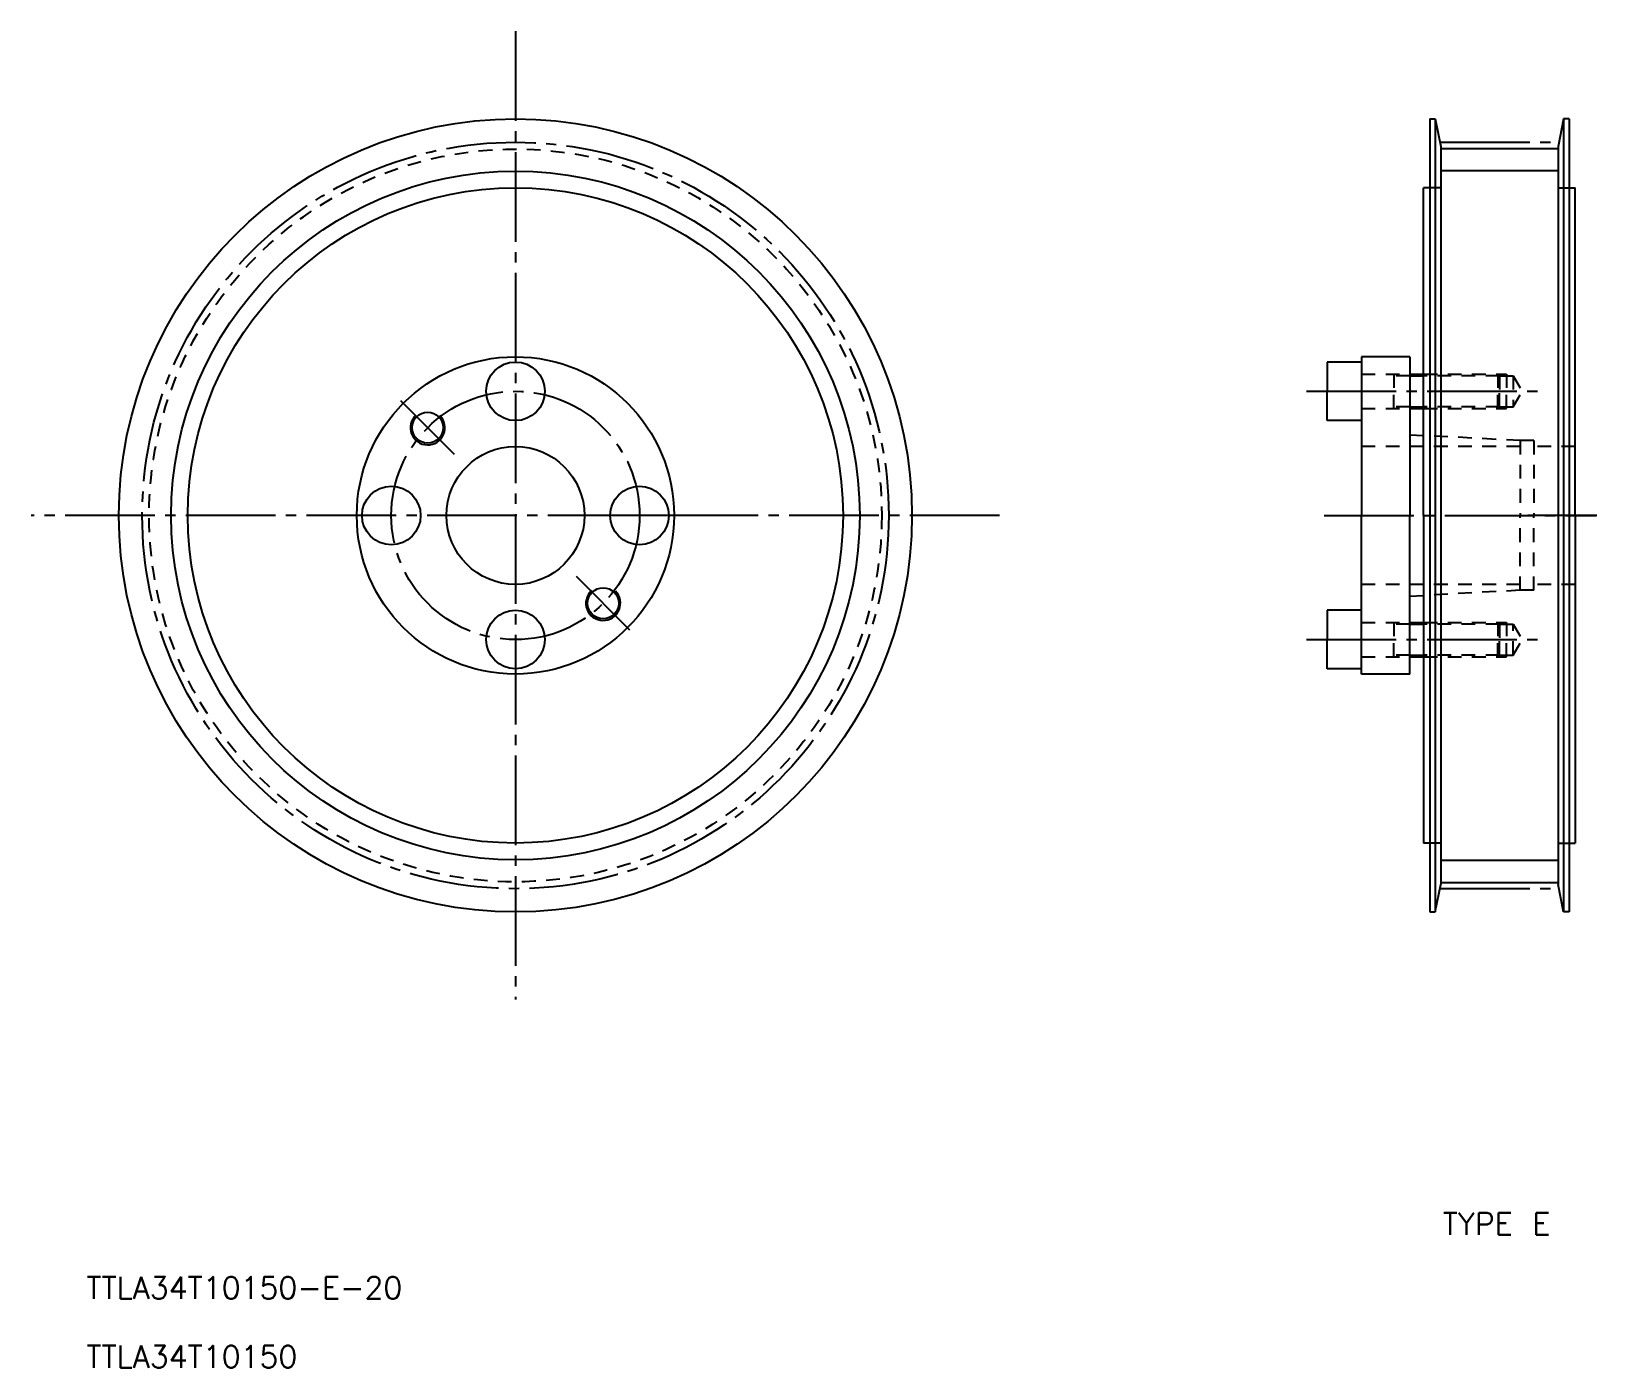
# Model space of a CAD drawing. Extents: x 172 to 399, y 146 to 340.
import ezdxf
from ezdxf.enums import TextEntityAlignment as Align

# ---------------------------------------------------------------- set-up
doc = ezdxf.new("R2010")
doc.units = 0
doc.linetypes.add('CENTER', pattern=[17.5, 13, -1.5, 1.5, -1.5])
doc.linetypes.add('DASHED', pattern=[3.5, 2, -1.5])
doc.layers.get('0').update_dxf_attribs({"linetype": 'CONTINUOUS'})
doc.layers.add('CENTER', color=1, linetype='CENTER')
doc.styles.get("Standard").update_dxf_attribs({"font": 'txt.shx', "bigfont": '@extfont2.shx'})

msp = doc.modelspace()

# ---------------------------------------------------------------- linework, layer by layer
at = {"color": 7, "linetype": 'CONTINUOUS'}
for p, q in [((375.08, 326.94), (375.08, 211.94)), ((375.08, 326.94), (375.88, 326.94)), ((375.88, 326.94), (376.68, 322.94)), ((375.88, 326.94), (375.88, 211.94)), ((394.48, 326.94), (393.68, 322.94)), ((395.28, 326.94), (394.48, 326.94)), ((394.48, 326.94), (394.48, 211.94)), ((395.28, 326.94), (395.28, 211.94)), ((376.68, 322.94), (376.68, 215.94)), ((376.68, 322.64), (393.68, 322.64)), ((393.68, 322.94), (393.68, 215.94)), ((374.18, 269.44), (374.18, 316.94)), ((375.08, 316.94), (374.18, 316.94)), ((395.28, 316.94), (396.18, 316.94)), ((396.18, 269.44), (396.18, 316.94)), ((396.18, 269.44), (396.18, 314.44)), ((374.18, 269.44), (374.18, 221.94)), ((396.18, 269.44), (396.18, 224.44)), ((396.18, 269.44), (396.18, 221.94)), ((375.08, 221.94), (374.18, 221.94)), ((395.28, 221.94), (396.18, 221.94)), ((375.88, 211.94), (376.68, 215.94)), ((375.88, 211.94), (376.68, 215.94)), ((376.68, 216.24), (393.68, 216.24)), ((394.48, 211.94), (393.68, 215.94)), ((394.48, 211.94), (393.68, 215.94)), ((375.08, 211.94), (375.88, 211.94)), ((375.08, 211.94), (375.88, 211.94)), ((395.28, 211.94), (394.48, 211.94)), ((395.28, 211.94), (394.48, 211.94))]:
    msp.add_line(p, q, dxfattribs=at)
at = {"color": 3, "linetype": 'CONTINUOUS'}
for p, q in [((376.68, 319.44), (393.68, 319.44)), ((376.68, 219.44), (393.68, 219.44))]:
    msp.add_line(p, q, dxfattribs=at)
at = {"color": 3, "linetype": 'DASHED'}
for p, q in [((376.68, 316.94), (375.08, 316.94)), ((393.68, 316.94), (395.28, 316.94)), ((365.18, 289.94), (372.18, 289.94)), ((369.85, 289.94), (369.85, 287.44)), ((372.18, 289.69), (369.85, 289.69)), ((374.18, 289.94), (384.93, 289.94)), ((385.18, 289.69), (374.18, 289.69)), ((384.93, 289.94), (384.93, 287.44)), ((384.93, 289.94), (386.18, 289.94)), ((384.93, 289.94), (385.18, 289.69)), ((385.18, 289.69), (385.18, 287.44)), ((385.18, 289.69), (387.18, 289.69)), ((386.18, 289.94), (386.18, 287.44)), ((387.18, 289.69), (388.48, 287.44)), ((387.18, 289.69), (387.18, 285.19)), ((369.85, 284.94), (369.85, 287.44)), ((384.93, 284.94), (384.93, 287.44)), ((385.18, 285.19), (385.18, 287.44)), ((386.18, 284.94), (386.18, 287.44)), ((387.18, 285.19), (388.48, 287.44)), ((365.18, 284.94), (372.18, 284.94)), ((372.18, 285.19), (369.85, 285.19)), ((385.18, 285.19), (374.18, 285.19)), ((374.18, 284.94), (384.93, 284.94)), ((384.93, 284.94), (385.18, 285.19)), ((384.93, 284.94), (386.18, 284.94)), ((385.18, 285.19), (387.18, 285.19)), ((388.18, 279.44), (365.18, 279.44)), ((388.18, 280.29), (374.18, 281.04)), ((388.18, 280.29), (388.18, 269.44)), ((390.18, 280.29), (388.18, 280.29)), ((390.18, 280.29), (390.18, 269.44)), ((396.18, 279.44), (390.18, 279.44)), ((388.18, 258.59), (388.18, 269.44)), ((390.18, 258.59), (390.18, 269.44)), ((388.18, 259.44), (365.18, 259.44)), ((396.18, 259.44), (390.18, 259.44)), ((388.18, 258.59), (374.18, 257.85)), ((390.18, 258.59), (388.18, 258.59)), ((365.18, 253.94), (372.18, 253.94)), ((369.85, 253.94), (369.85, 251.44)), ((372.18, 253.69), (369.85, 253.69)), ((374.18, 253.94), (384.93, 253.94)), ((385.18, 253.69), (374.18, 253.69)), ((384.93, 253.94), (384.93, 251.44)), ((384.93, 253.94), (386.18, 253.94)), ((384.93, 253.94), (385.18, 253.69)), ((385.18, 253.69), (385.18, 251.44)), ((385.18, 253.69), (387.18, 253.69)), ((386.18, 253.94), (386.18, 251.44)), ((387.18, 249.19), (387.18, 253.69)), ((387.18, 253.69), (388.48, 251.44)), ((369.85, 248.94), (369.85, 251.44)), ((384.93, 248.94), (384.93, 251.44)), ((385.18, 249.19), (385.18, 251.44)), ((386.18, 248.94), (386.18, 251.44)), ((387.18, 249.19), (388.48, 251.44)), ((365.18, 248.94), (372.18, 248.94)), ((372.18, 249.19), (369.85, 249.19)), ((385.18, 249.19), (374.18, 249.19)), ((374.18, 248.94), (384.93, 248.94)), ((384.93, 248.94), (385.18, 249.19)), ((384.93, 248.94), (386.18, 248.94)), ((385.18, 249.19), (387.18, 249.19)), ((376.68, 221.94), (375.08, 221.94)), ((393.68, 221.94), (395.28, 221.94))]:
    msp.add_line(p, q, dxfattribs=at)
for p, q in [((360.18, 291.69), (360.18, 287.44)), ((365.18, 291.69), (360.18, 291.69)), ((372.18, 292.44), (365.18, 292.44)), ((365.18, 292.44), (365.18, 291.69)), ((365.18, 291.69), (365.18, 283.19)), ((372.18, 292.44), (372.18, 289.94)), ((372.18, 289.94), (374.18, 289.94)), ((372.18, 289.94), (372.18, 284.94)), ((360.18, 283.19), (360.18, 287.44)), ((372.18, 284.94), (372.18, 281.14)), ((372.18, 284.94), (374.18, 284.94)), ((365.18, 283.19), (360.18, 283.19)), ((365.18, 283.19), (365.18, 269.44)), ((372.18, 281.14), (372.18, 269.44)), ((372.18, 281.14), (374.18, 281.04)), ((365.18, 255.69), (365.18, 269.44)), ((372.18, 257.74), (372.18, 269.44)), ((372.18, 257.74), (374.18, 257.85)), ((372.18, 253.94), (372.18, 257.74)), ((360.18, 255.69), (360.18, 251.44)), ((365.18, 255.69), (360.18, 255.69)), ((365.18, 247.19), (365.18, 255.69)), ((372.18, 253.94), (374.18, 253.94)), ((372.18, 248.94), (372.18, 253.94)), ((360.18, 247.19), (360.18, 251.44)), ((372.18, 246.44), (372.18, 248.94)), ((372.18, 248.94), (374.18, 248.94)), ((365.18, 247.19), (360.18, 247.19)), ((365.18, 246.44), (365.18, 247.19)), ((372.18, 246.44), (365.18, 246.44))]:
    msp.add_line(p, q)
at = {"color": 3}
for p, q in [((372.18, 289.69), (374.18, 289.69)), ((372.18, 285.19), (374.18, 285.19)), ((372.18, 253.69), (374.18, 253.69)), ((372.18, 249.19), (374.18, 249.19))]:
    msp.add_line(p, q, dxfattribs=at)
for centre, radius in [((242.49, 269.44), 57.5), ((242.49, 269.44), 47.5), ((242.49, 269.44), 23), ((242.49, 269.44), 23), ((242.49, 287.44), 4.25), ((229.76, 282.17), 2.25), ((242.49, 269.44), 10), ((224.49, 269.44), 4.25), ((260.49, 269.44), 4.25), ((255.21, 256.71), 2.25), ((242.49, 251.44), 4.25)]:
    msp.add_circle(centre, radius)
at = {"color": 3, "linetype": 'DASHED'}
msp.add_circle((242.49, 269.44), 53.12, dxfattribs=at)
at = {"color": 3, "linetype": 'CONTINUOUS'}
msp.add_circle((242.49, 269.44), 49.93, dxfattribs=at)
at = {"color": 3}
for centre in [(229.76, 282.17), (255.21, 256.71)]:
    msp.add_arc(centre, 2.5, 133, 45, dxfattribs=at)
at = {"layer": 'CENTER'}
for p, q in [((242.49, 339.64), (242.49, 199.24)), ((376.56, 323.56), (393.8, 323.56)), ((312.69, 269.44), (172.29, 269.44)), ((359.75, 269.44), (399.18, 269.44)), ((376.56, 215.33), (393.8, 215.33))]:
    msp.add_line(p, q, dxfattribs=at)
at = {"layer": 'CENTER', "color": 1, "linetype": 'CENTER'}
for p, q in [((233.65, 278.28), (225.87, 286.06)), ((357.18, 287.44), (391.48, 287.44)), ((267.74, 269.44), (253.24, 269.44)), ((399.28, 269.44), (389.28, 269.44)), ((259.1, 252.83), (251.33, 260.6)), ((357.18, 251.44), (391.48, 251.44))]:
    msp.add_line(p, q, dxfattribs=at)
at = {"layer": 'CENTER'}
msp.add_circle((242.49, 269.44), 54.12, dxfattribs=at)
at = {"layer": 'CENTER', "color": 1, "linetype": 'CENTER'}
msp.add_circle((242.49, 269.44), 18, dxfattribs=at)

# ---------------------------------------------------------------- texts
at = {"color": 7, "linetype": 'CONTINUOUS'}
msp.add_text('TYPE E', height=3.2, dxfattribs=at).set_placement((384.76, 166.72), align=Align.MIDDLE_CENTER)
for s, p in [('TTLA34T10150-E-20', (180.28, 155.86)), ('TTLA34T10150', (180.28, 145.86))]:
    msp.add_text(s, height=3.2).set_placement(p)

doc.saveas('drawing.dxf')
